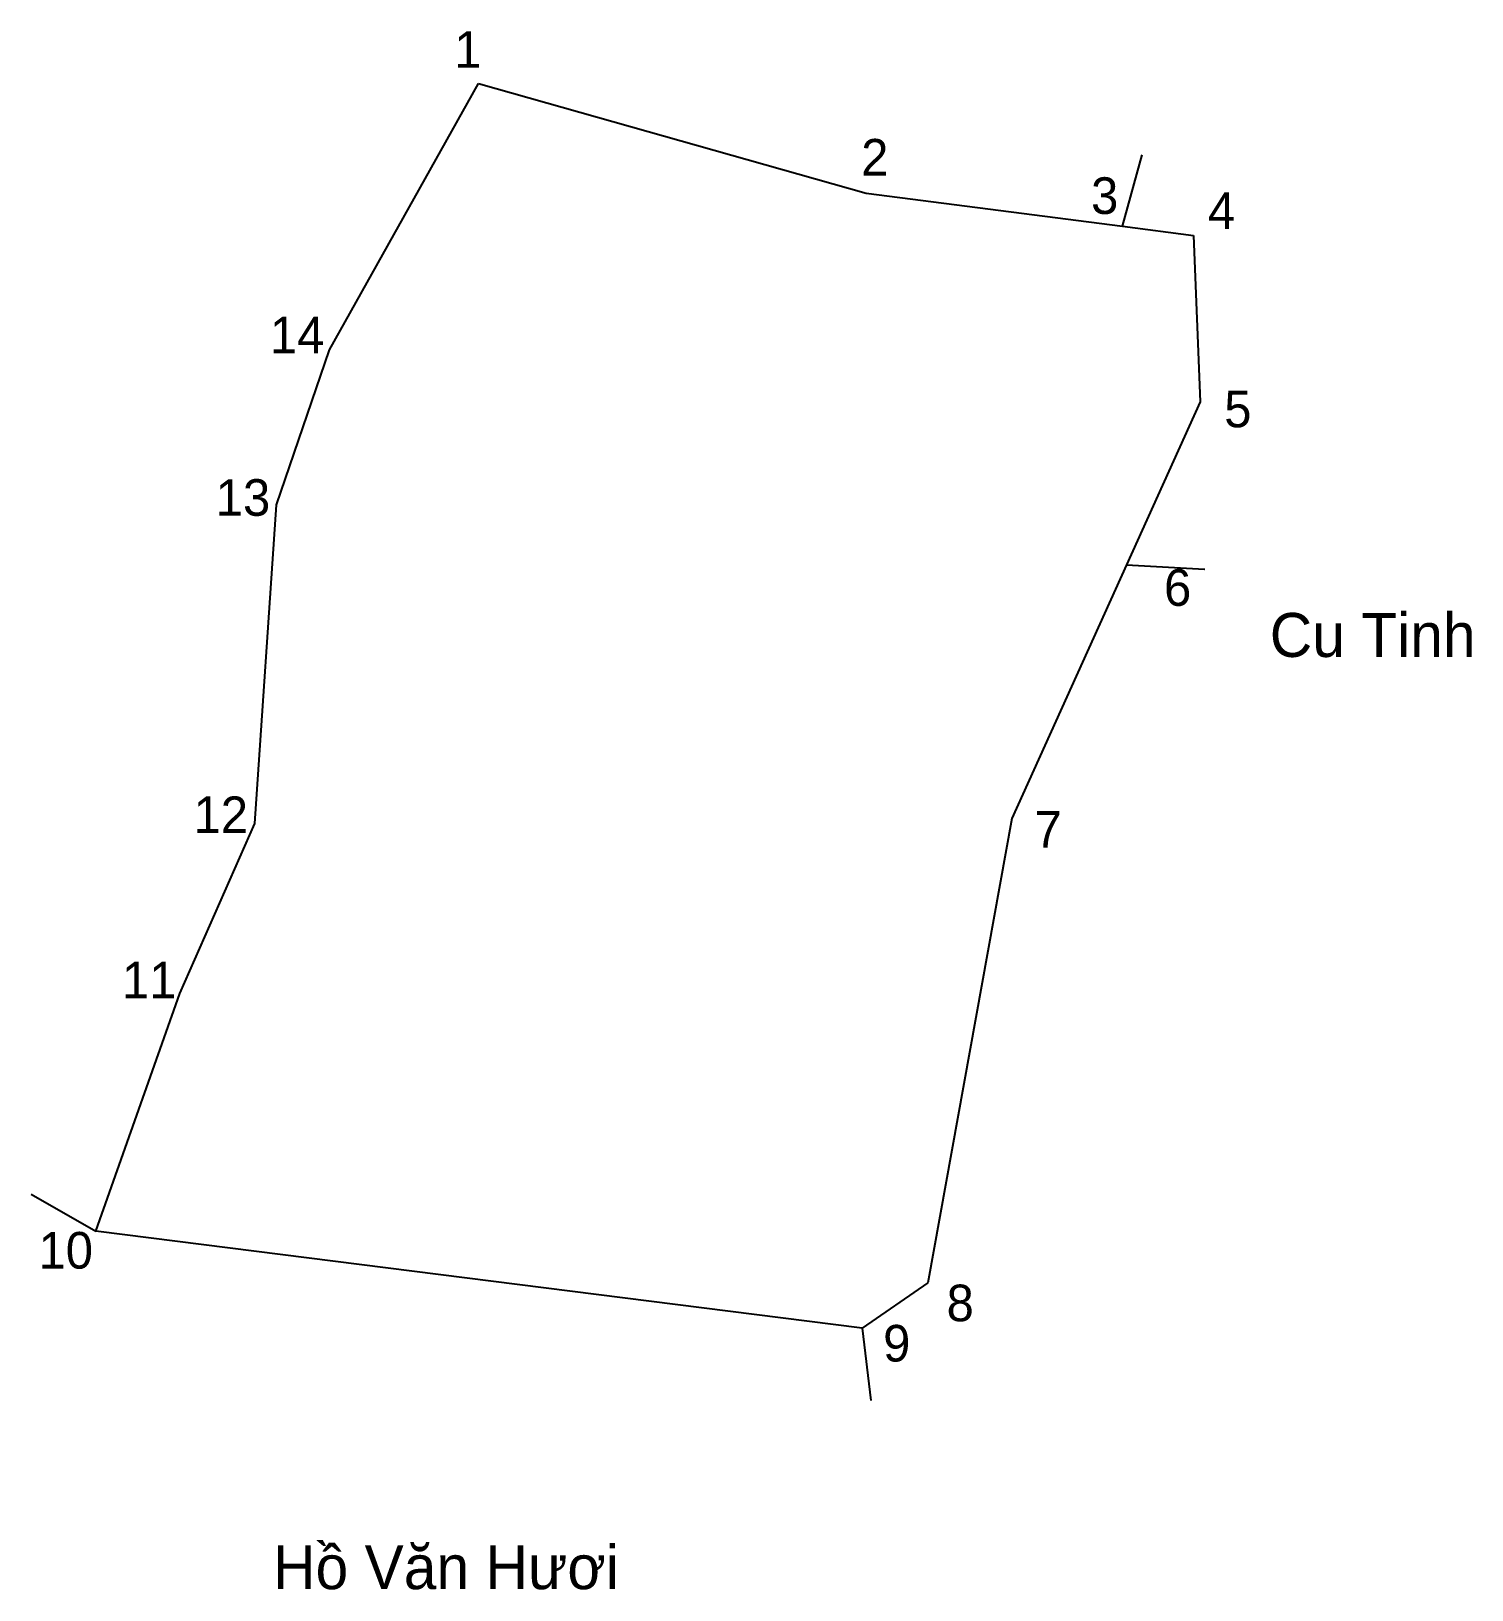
# Model space of a CAD drawing. Extents: x 546314 to 546465, y 1822921 to 1823083.
import ezdxf

# ---------------------------------------------------------------- set-up
doc = ezdxf.new("R2010")
doc.units = 0
for name, color, linetype in [('CanhThua', 7, 'Continuous'), ('RauThua', 7, 'Continuous'), ('SoHieuDinhThua', 7, 'Continuous'), ('TenChuLanCan', 7, 'Continuous')]:
    doc.layers.add(name, color=color, linetype=linetype)

msp = doc.modelspace()

# ---------------------------------------------------------------- linework, layer by layer
at = {"layer": 'CanhThua'}
for p, q in [((546345.4, 1823049.89), (546360.95, 1823077.68)), ((546360.95, 1823077.68), (546401.4, 1823066.23)), ((546401.4, 1823066.23), (546428.14, 1823062.79)), ((546428.14, 1823062.79), (546435.54, 1823061.83)), ((546435.54, 1823061.83), (546436.22, 1823044.45)), ((546339.89, 1823033.74), (546345.4, 1823049.89)), ((546436.22, 1823044.45), (546428.54, 1823027.46)), ((546337.64, 1823000.48), (546339.89, 1823033.74)), ((546428.54, 1823027.46), (546416.59, 1823001)), ((546329.79, 1822982.75), (546337.64, 1823000.48)), ((546416.59, 1823001), (546407.82, 1822952.57)), ((546321.04, 1822957.99), (546329.79, 1822982.75)), ((546400.96, 1822947.86), (546321.04, 1822957.99)), ((546407.82, 1822952.57), (546400.96, 1822947.86))]:
    msp.add_line(p, q, dxfattribs=at)
at = {"layer": 'RauThua'}
for p, q in [((546428.14, 1823062.79), (546430.18, 1823070.23)), ((546428.54, 1823027.46), (546436.69, 1823027)), ((546436.69, 1823027), (546436.72, 1823027)), ((546314.3, 1822961.84), (546321.04, 1822957.99)), ((546400.96, 1822947.86), (546401.89, 1822940.3))]:
    msp.add_line(p, q, dxfattribs=at)

# ---------------------------------------------------------------- texts
at = {"layer": 'SoHieuDinhThua'}
for s, height, p in [('1', 3.82, (546358.42, 1823079.3)), ('2', 3.82, (546400.87, 1823068.06)), ('3', 3.82, (546424.85, 1823064.06)), ('4', 3.82, (546437.04, 1823062.5)), ('14', 3.821, (546339.19, 1823049.53)), ('5', 3.82, (546438.74, 1823041.81)), ('13', 3.821, (546333.55, 1823032.58)), ('6', 3.82, (546432.46, 1823023.19)), ('12', 3.821, (546331.23, 1822999.49)), ('7', 3.82, (546418.95, 1822997.96)), ('11', 3.821, (546323.76, 1822982.25)), ('10', 3.821, (546315.06, 1822954.07)), ('8', 3.82, (546409.78, 1822948.58)), ('9', 3.82, (546403.16, 1822944.38))]:
    msp.add_text(s, height=height, dxfattribs=at).set_placement(p)
at = {"layer": 'TenChuLanCan'}
for s, height, p in [('Cu Tinh', 4.586, (546443.49, 1823017.86)), ('Hồ Văn Hươi', 4.5855, (546339.53, 1822920.64))]:
    msp.add_text(s, height=height, dxfattribs=at).set_placement(p)

doc.saveas('drawing.dxf')
